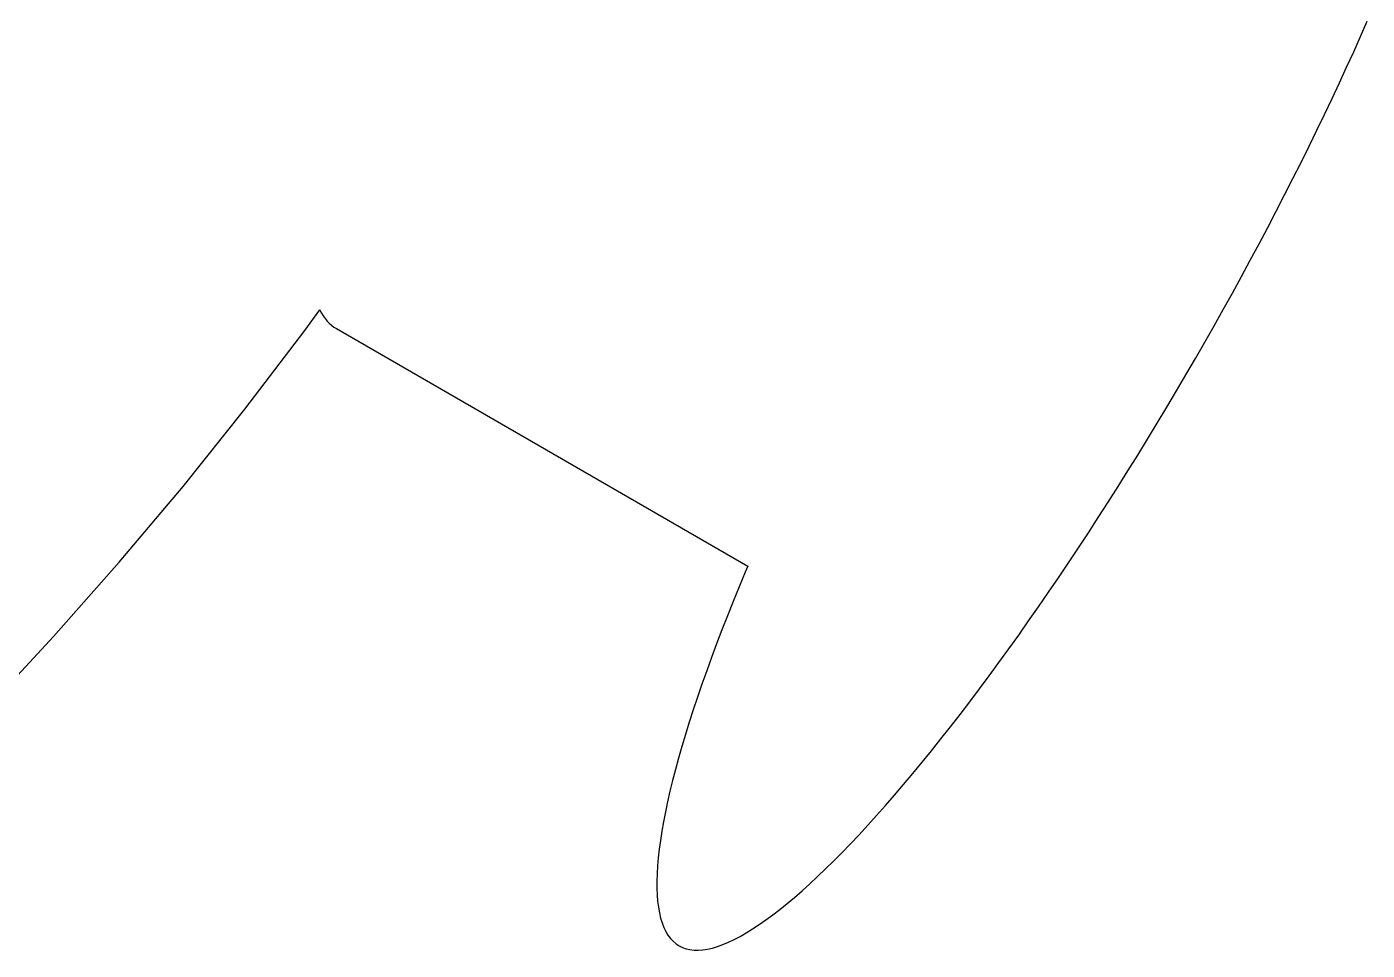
# Model space of a CAD drawing. Header units: metres. Extents: x -53 to 53, y -52 to 53.
# Drawn here: x 33.04 to 47.99, y -33.72 to -23.42 of the extents above; entities that cross this region are included whole.
import ezdxf

# ---------------------------------------------------------------- set-up
doc = ezdxf.new("R2010")
doc.units = ezdxf.units.M

msp = doc.modelspace()

# ---------------------------------------------------------------- linework, layer by layer
for p, q in [((47.9131, -23.5283), (47.9874, -23.359)), ((47.8367, -23.6993), (47.9131, -23.5283)), ((47.7583, -23.8718), (47.8367, -23.6993)), ((47.6781, -24.0457), (47.7583, -23.8718)), ((47.5959, -24.221), (47.6781, -24.0457)), ((47.512, -24.3976), (47.5959, -24.221)), ((47.4263, -24.5752), (47.512, -24.3976)), ((47.3389, -24.7539), (47.4263, -24.5752)), ((47.2499, -24.9335), (47.3389, -24.7539)), ((47.1593, -25.1139), (47.2499, -24.9335)), ((47.0671, -25.2949), (47.1593, -25.1139)), ((46.9734, -25.4766), (47.0671, -25.2949)), ((46.8783, -25.6587), (46.9734, -25.4766)), ((46.7818, -25.8412), (46.8783, -25.6587)), ((46.6839, -26.024), (46.7818, -25.8412)), ((46.5849, -26.2069), (46.6839, -26.024)), ((46.4846, -26.3898), (46.5849, -26.2069)), ((46.3832, -26.5727), (46.4846, -26.3898)), ((36.1443, -26.8065), (36.3099, -26.5773)), ((36.3099, -26.5773), (36.3113, -26.5802)), ((36.3113, -26.5802), (36.3294, -26.614)), ((46.2807, -26.7553), (46.3832, -26.5727)), ((36.3294, -26.614), (36.3489, -26.6456)), ((36.3489, -26.6456), (36.3699, -26.6749)), ((36.3699, -26.6749), (36.3924, -26.7019)), ((36.3924, -26.7019), (36.4162, -26.7266)), ((36.4162, -26.7266), (36.4415, -26.749)), ((35.4756, -27.6854), (36.1443, -26.8065)), ((36.4415, -26.749), (36.4681, -26.7691)), ((36.4681, -26.7691), (36.4961, -26.7868)), ((36.4961, -26.7868), (41.0827, -29.4349)), ((46.1772, -26.9377), (46.2807, -26.7553)), ((46.0727, -27.1197), (46.1772, -26.9377)), ((45.9673, -27.3011), (46.0727, -27.1197)), ((45.8612, -27.482), (45.9673, -27.3011)), ((45.7542, -27.6621), (45.8612, -27.482)), ((34.7855, -28.5477), (35.4756, -27.6854)), ((45.6465, -27.8413), (45.7542, -27.6621)), ((45.5383, -28.0197), (45.6465, -27.8413)), ((45.4294, -28.1969), (45.5383, -28.0197)), ((45.32, -28.373), (45.4294, -28.1969)), ((45.2103, -28.5478), (45.32, -28.373)), ((34.0744, -29.3928), (34.7855, -28.5477)), ((45.1001, -28.7213), (45.2103, -28.5478)), ((44.9896, -28.8932), (45.1001, -28.7213)), ((44.8789, -29.0636), (44.9896, -28.8932)), ((44.768, -29.2323), (44.8789, -29.0636)), ((44.657, -29.3992), (44.768, -29.2323)), ((33.3428, -30.2201), (34.0744, -29.3928)), ((41.0827, -29.4349), (41.0535, -29.5037)), ((44.5459, -29.5642), (44.657, -29.3992)), ((41.0535, -29.5037), (40.9854, -29.6675)), ((44.4349, -29.7273), (44.5459, -29.5642)), ((40.9854, -29.6675), (40.9195, -29.8292)), ((44.324, -29.8882), (44.4349, -29.7273)), ((40.9195, -29.8292), (40.8557, -29.9888)), ((40.8557, -29.9888), (40.7942, -30.1461)), ((44.2133, -30.047), (44.324, -29.8882)), ((40.7942, -30.1461), (40.735, -30.3011)), ((44.1027, -30.2034), (44.2133, -30.047)), ((32.5911, -31.0293), (33.3428, -30.2201)), ((40.735, -30.3011), (40.6781, -30.4537)), ((43.9925, -30.3576), (44.1027, -30.2034)), ((40.6781, -30.4537), (40.6236, -30.6037)), ((43.8826, -30.5092), (43.9925, -30.3576)), ((40.6236, -30.6037), (40.5715, -30.7512)), ((43.7732, -30.6583), (43.8826, -30.5092)), ((40.5715, -30.7512), (40.5218, -30.8959)), ((43.6642, -30.8047), (43.7732, -30.6583)), ((40.5218, -30.8959), (40.4745, -31.0378)), ((43.5558, -30.9484), (43.6642, -30.8047)), ((40.4745, -31.0378), (40.4297, -31.1769)), ((43.4481, -31.0893), (43.5558, -30.9484)), ((40.4297, -31.1769), (40.3875, -31.313)), ((43.2346, -31.3623), (43.341, -31.2273)), ((43.341, -31.2273), (43.4481, -31.0893)), ((40.3875, -31.313), (40.3477, -31.4461)), ((43.1292, -31.4942), (43.2346, -31.3623)), ((40.3477, -31.4461), (40.3105, -31.576)), ((43.0245, -31.623), (43.1292, -31.4942)), ((40.3105, -31.576), (40.2759, -31.7027)), ((42.9208, -31.7485), (43.0245, -31.623)), ((40.2439, -31.8262), (40.2145, -31.9463)), ((40.2759, -31.7027), (40.2439, -31.8262)), ((42.8182, -31.8708), (42.9208, -31.7485)), ((40.2145, -31.9463), (40.1878, -32.063)), ((42.7166, -31.9896), (42.8182, -31.8708)), ((40.1878, -32.063), (40.1637, -32.1762)), ((42.5168, -32.2169), (42.6161, -32.1051)), ((42.6161, -32.1051), (42.7166, -31.9896)), ((40.1637, -32.1762), (40.1422, -32.2858)), ((42.4187, -32.3253), (42.5168, -32.2169)), ((40.1235, -32.3918), (40.1074, -32.4942)), ((40.1422, -32.2858), (40.1235, -32.3918)), ((42.322, -32.4299), (42.4187, -32.3253)), ((40.1074, -32.4942), (40.0941, -32.5927)), ((42.1327, -32.628), (42.2267, -32.5309)), ((42.2267, -32.5309), (42.322, -32.4299)), ((40.0834, -32.6875), (40.0755, -32.7784)), ((40.0941, -32.5927), (40.0834, -32.6875)), ((41.9493, -32.8108), (42.0403, -32.7214)), ((42.0403, -32.7214), (42.1327, -32.628)), ((40.0703, -32.8653), (40.0678, -32.9483)), ((40.0755, -32.7784), (40.0703, -32.8653)), ((41.86, -32.8963), (41.9493, -32.8108)), ((40.0678, -32.9483), (40.068, -33.0273)), ((41.6864, -33.0553), (41.7723, -32.9779)), ((41.7723, -32.9779), (41.86, -32.8963)), ((40.068, -33.0273), (40.071, -33.1022)), ((40.071, -33.1022), (40.0767, -33.1729)), ((40.0767, -33.1729), (40.0851, -33.2396)), ((41.5197, -33.1979), (41.6021, -33.1287)), ((41.6021, -33.1287), (41.6864, -33.0553)), ((40.0851, -33.2396), (40.0962, -33.302)), ((40.0962, -33.302), (40.11, -33.3601)), ((41.3604, -33.3239), (41.4391, -33.263)), ((41.4391, -33.263), (41.5197, -33.1979)), ((40.11, -33.3601), (40.1266, -33.414)), ((40.1266, -33.414), (40.1458, -33.4636)), ((40.1458, -33.4636), (40.1677, -33.5089)), ((41.1362, -33.4808), (41.2089, -33.4328)), ((41.2089, -33.4328), (41.2837, -33.3804)), ((41.2837, -33.3804), (41.3604, -33.3239)), ((40.1677, -33.5089), (40.1922, -33.5497)), ((40.1922, -33.5497), (40.2194, -33.5862)), ((40.2194, -33.5862), (40.2493, -33.6183)), ((40.2493, -33.6183), (40.2817, -33.646)), ((40.8666, -33.629), (40.9308, -33.5986)), ((40.9308, -33.5986), (40.9971, -33.5637)), ((40.9971, -33.5637), (41.0656, -33.5244)), ((41.0656, -33.5244), (41.1362, -33.4808)), ((40.2817, -33.646), (40.3168, -33.6692)), ((40.3168, -33.6692), (40.3544, -33.688)), ((40.3544, -33.688), (40.3946, -33.7023)), ((40.3946, -33.7023), (40.4373, -33.7121)), ((40.4373, -33.7121), (40.4825, -33.7174)), ((40.4825, -33.7174), (40.5302, -33.7182)), ((40.5302, -33.7182), (40.5804, -33.7145)), ((40.5804, -33.7145), (40.6329, -33.7064)), ((40.6329, -33.7064), (40.6879, -33.6937)), ((40.6879, -33.6937), (40.7451, -33.6766)), ((40.7451, -33.6766), (40.8047, -33.655)), ((40.8047, -33.655), (40.8666, -33.629))]:
    msp.add_line(p, q)

doc.saveas('drawing.dxf')
